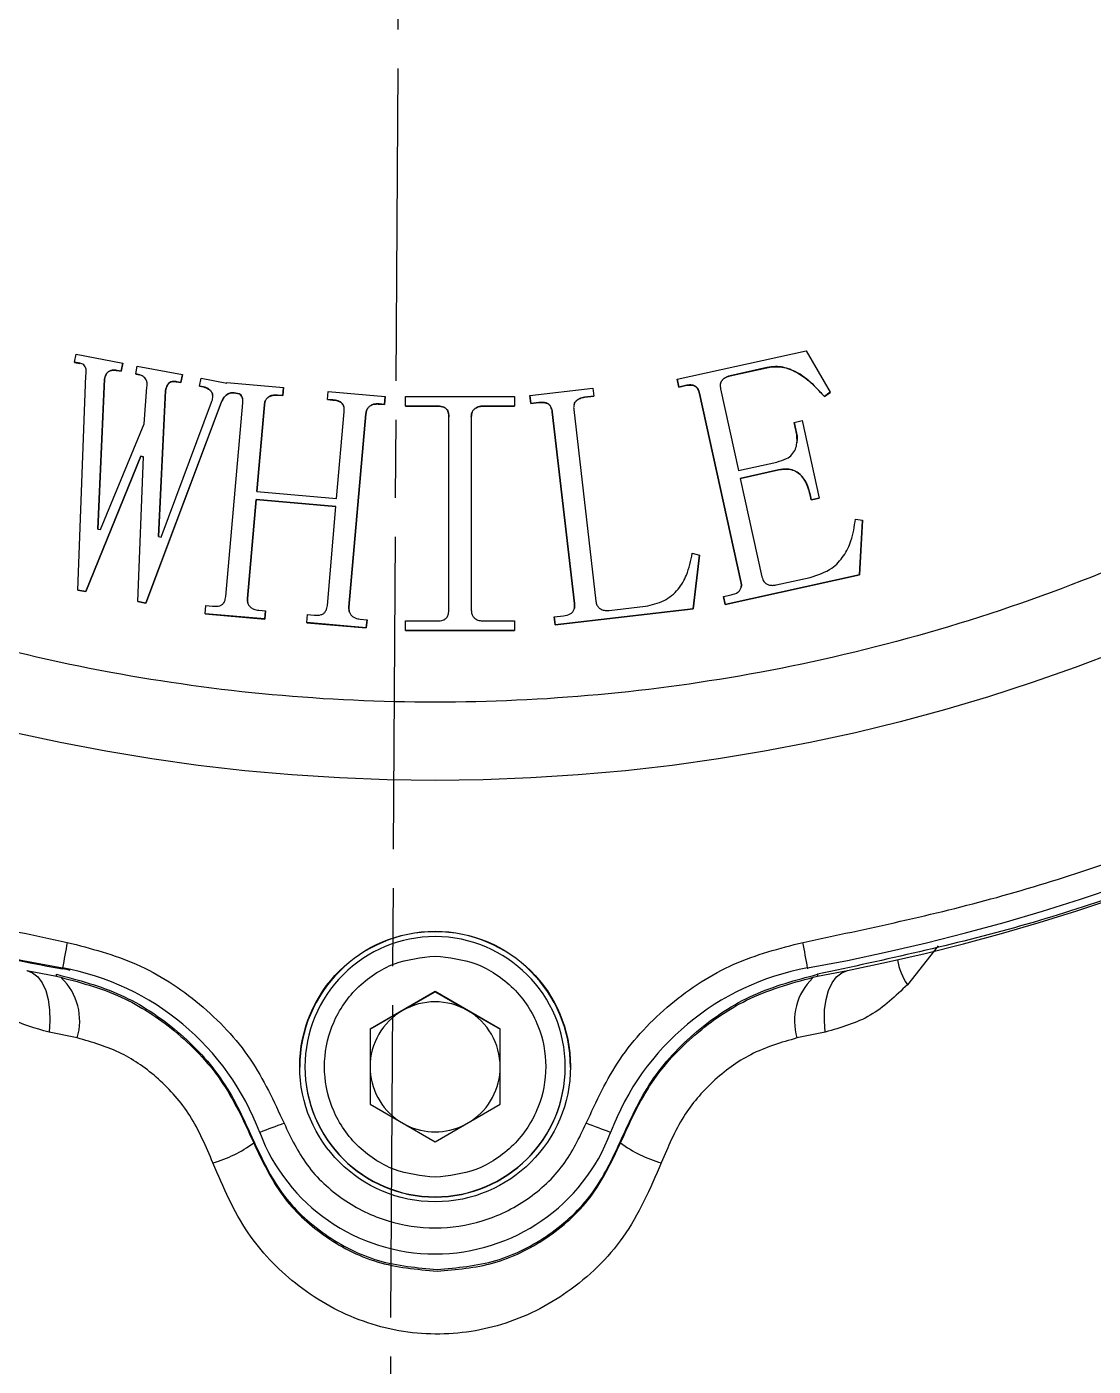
# Model space of a CAD drawing. Header units: millimetres. Extents: x 2136 to 4572, y 748 to 2471.
# Drawn here: x 3760.1 to 3801.1, y 2117.7 to 2169.1 of the extents above; entities that cross this region are included whole.
import ezdxf

# ---------------------------------------------------------------- set-up
doc = ezdxf.new("R2010")
doc.units = ezdxf.units.MM
doc.linetypes.add('AM_ISO08W050', pattern=[18, 12, -1.5, 3, -1.5])
doc.layers.add('AM_7', color=4, linetype='AM_ISO08W050', lineweight=25)

msp = doc.modelspace()

# ---------------------------------------------------------------- linework, layer by layer
at = {"color": 7, "linetype": 'Continuous', "lineweight": 25}
for p, q in [((3761.968, 2156.25), (3762.028, 2156.557)), ((3762.173, 2156.212), (3761.968, 2156.25)), ((3761.968, 2156.25), (3761.968, 2156.248)), ((3761.968, 2156.248), (3762.173, 2156.21)), ((3762.028, 2156.557), (3763.816, 2156.216)), ((3762.173, 2156.212), (3762.173, 2156.21)), ((3763.816, 2156.216), (3763.756, 2155.909)), ((3763.756, 2155.907), (3763.816, 2156.214)), ((3763.816, 2156.216), (3763.816, 2156.214)), ((3785.114, 2155.604), (3790.071, 2156.694)), ((3790.071, 2156.694), (3791.003, 2155.096)), ((3762.097, 2147.495), (3762.402, 2155.744)), ((3763.756, 2155.909), (3763.602, 2155.938)), ((3763.602, 2155.938), (3763.602, 2155.936)), ((3763.602, 2155.936), (3763.756, 2155.907)), ((3763.756, 2155.909), (3763.756, 2155.907)), ((3764.317, 2155.802), (3764.376, 2156.108)), ((3764.471, 2155.773), (3764.317, 2155.802)), ((3764.317, 2155.802), (3764.317, 2155.799)), ((3764.317, 2155.799), (3764.471, 2155.771)), ((3764.376, 2156.108), (3766.112, 2155.777)), ((3764.471, 2155.773), (3764.471, 2155.771)), ((3766.112, 2155.777), (3766.052, 2155.47)), ((3766.052, 2155.468), (3766.112, 2155.774)), ((3766.112, 2155.777), (3766.112, 2155.774)), ((3788.57, 2156.045), (3787.154, 2155.733)), ((3787.154, 2155.731), (3788.57, 2156.043)), ((3787.154, 2155.733), (3787.154, 2155.731)), ((3788.57, 2156.045), (3788.57, 2156.043)), ((3763.116, 2155.609), (3762.862, 2149.838)), ((3762.862, 2149.838), (3763.116, 2155.607)), ((3763.116, 2155.609), (3763.116, 2155.607)), ((3764.64, 2153.889), (3764.75, 2155.297)), ((3765.465, 2155.16), (3765.189, 2149.551)), ((3765.189, 2149.551), (3765.465, 2155.158)), ((3765.465, 2155.16), (3765.465, 2155.158)), ((3766.052, 2155.47), (3765.9, 2155.501)), ((3765.9, 2155.501), (3765.9, 2155.499)), ((3765.9, 2155.499), (3766.052, 2155.468)), ((3766.052, 2155.47), (3766.052, 2155.468)), ((3766.767, 2155.335), (3766.827, 2155.642)), ((3766.921, 2155.305), (3766.767, 2155.335)), ((3766.767, 2155.335), (3766.767, 2155.333)), ((3766.767, 2155.333), (3766.921, 2155.302)), ((3766.827, 2155.642), (3767.813, 2155.453)), ((3766.921, 2155.305), (3766.921, 2155.302)), ((3767.813, 2155.453), (3767.814, 2155.474)), ((3767.814, 2155.474), (3769.999, 2155.283)), ((3769.999, 2155.283), (3769.972, 2154.971)), ((3769.972, 2154.969), (3769.999, 2155.281)), ((3769.999, 2155.283), (3769.999, 2155.281)), ((3779.464, 2154.976), (3781.885, 2155.255)), ((3781.885, 2155.255), (3781.922, 2154.947)), ((3785.182, 2155.3), (3785.114, 2155.604)), ((3785.114, 2155.604), (3785.114, 2155.602)), ((3785.114, 2155.602), (3785.182, 2155.298)), ((3785.434, 2155.356), (3785.182, 2155.3)), ((3785.182, 2155.298), (3785.434, 2155.353)), ((3785.182, 2155.3), (3785.182, 2155.298)), ((3785.434, 2155.356), (3785.434, 2155.353)), ((3786.788, 2155.228), (3787.478, 2152.094)), ((3767.599, 2154.7), (3764.702, 2146.998)), ((3764.702, 2146.996), (3767.599, 2154.698)), ((3765.291, 2149.531), (3767.233, 2154.717)), ((3767.599, 2154.7), (3767.599, 2154.698)), ((3767.778, 2147.248), (3768.427, 2154.686)), ((3768.298, 2155.043), (3768.094, 2155.081)), ((3768.094, 2155.081), (3768.094, 2155.079)), ((3768.094, 2155.079), (3768.298, 2155.04)), ((3768.301, 2155.054), (3768.298, 2155.043)), ((3768.298, 2155.04), (3768.301, 2155.052)), ((3768.298, 2155.04), (3768.298, 2155.043)), ((3768.301, 2155.054), (3768.301, 2155.052)), ((3769.972, 2154.971), (3769.764, 2154.989)), ((3769.764, 2154.989), (3769.764, 2154.986)), ((3769.764, 2154.986), (3769.972, 2154.969)), ((3769.972, 2154.971), (3769.972, 2154.969)), ((3771.688, 2154.821), (3771.715, 2155.133)), ((3771.896, 2154.804), (3771.688, 2154.821)), ((3771.688, 2154.821), (3771.688, 2154.819)), ((3771.688, 2154.819), (3771.896, 2154.801)), ((3771.715, 2155.133), (3773.9, 2154.942)), ((3771.896, 2154.804), (3771.896, 2154.801)), ((3773.873, 2154.63), (3773.665, 2154.648)), ((3773.665, 2154.648), (3773.665, 2154.645)), ((3773.665, 2154.645), (3773.873, 2154.628)), ((3773.9, 2154.942), (3773.873, 2154.63)), ((3773.873, 2154.628), (3773.9, 2154.94)), ((3773.9, 2154.942), (3773.9, 2154.94)), ((3774.683, 2154.567), (3774.683, 2154.937)), ((3774.683, 2154.937), (3778.875, 2154.937)), ((3778.875, 2154.937), (3778.875, 2154.567)), ((3779.5, 2154.668), (3779.464, 2154.976)), ((3779.464, 2154.976), (3779.464, 2154.974)), ((3779.464, 2154.974), (3779.5, 2154.666)), ((3779.809, 2154.702), (3779.5, 2154.668)), ((3779.5, 2154.666), (3779.809, 2154.7)), ((3779.5, 2154.668), (3779.5, 2154.666)), ((3779.809, 2154.702), (3779.809, 2154.7)), ((3781.922, 2154.947), (3781.562, 2154.907)), ((3781.562, 2154.904), (3781.922, 2154.945)), ((3781.562, 2154.904), (3781.562, 2154.907)), ((3781.922, 2154.947), (3781.922, 2154.945)), ((3787.568, 2147.822), (3785.979, 2155.051)), ((3785.979, 2155.049), (3785.979, 2155.051)), ((3785.979, 2155.049), (3787.568, 2147.819)), ((3791.003, 2155.096), (3790.774, 2154.94)), ((3790.774, 2154.937), (3791.003, 2155.093)), ((3790.774, 2154.94), (3790.774, 2154.937)), ((3791.003, 2155.096), (3791.003, 2155.093)), ((3769.259, 2154.615), (3768.968, 2151.286)), ((3768.969, 2151.286), (3769.259, 2154.613)), ((3769.259, 2154.615), (3769.259, 2154.613)), ((3772.037, 2151.016), (3772.328, 2154.345)), ((3773.16, 2154.274), (3772.511, 2146.836)), ((3772.511, 2146.834), (3773.16, 2154.272)), ((3773.16, 2154.274), (3773.16, 2154.272)), ((3773.873, 2154.628), (3773.873, 2154.63)), ((3775.88, 2154.567), (3774.683, 2154.567)), ((3774.683, 2154.567), (3774.683, 2154.565)), ((3774.683, 2154.565), (3775.88, 2154.565)), ((3775.88, 2154.567), (3775.88, 2154.565)), ((3776.348, 2146.723), (3776.348, 2154.151)), ((3777.211, 2154.151), (3777.211, 2146.723)), ((3778.875, 2154.567), (3777.679, 2154.567)), ((3777.679, 2154.567), (3777.679, 2154.565)), ((3777.679, 2154.565), (3778.875, 2154.565)), ((3778.875, 2154.567), (3778.875, 2154.565)), ((3781.172, 2146.976), (3780.321, 2154.344)), ((3780.321, 2154.344), (3780.321, 2154.342)), ((3780.321, 2154.342), (3781.172, 2146.974)), ((3781.145, 2154.44), (3781.997, 2147.072)), ((3762.964, 2149.818), (3764.64, 2153.889)), ((3789.616, 2153.942), (3789.919, 2154.009)), ((3789.682, 2153.639), (3789.616, 2153.942)), ((3789.616, 2153.942), (3789.616, 2153.94)), ((3789.616, 2153.94), (3789.682, 2153.637)), ((3789.682, 2153.639), (3789.682, 2153.637)), ((3789.919, 2154.009), (3790.574, 2151.027)), ((3764.509, 2152.642), (3762.404, 2147.437)), ((3762.404, 2147.435), (3764.509, 2152.64)), ((3764.396, 2147.056), (3764.611, 2152.623)), ((3764.611, 2152.623), (3764.509, 2152.642)), ((3764.509, 2152.642), (3764.509, 2152.64)), ((3764.509, 2152.64), (3764.611, 2152.621)), ((3787.478, 2152.094), (3788.944, 2152.418)), ((3789.009, 2152.114), (3787.543, 2151.79)), ((3787.544, 2151.788), (3789.009, 2152.111)), ((3789.009, 2152.114), (3789.009, 2152.111)), ((3787.543, 2151.79), (3788.377, 2147.999)), ((3768.968, 2151.286), (3772.037, 2151.016)), ((3790.271, 2150.96), (3790.227, 2151.162)), ((3790.227, 2151.162), (3790.227, 2151.16)), ((3790.227, 2151.16), (3790.271, 2150.958)), ((3768.941, 2150.974), (3768.61, 2147.177)), ((3768.61, 2147.175), (3768.941, 2150.972)), ((3772.01, 2150.704), (3768.941, 2150.974)), ((3768.941, 2150.974), (3768.941, 2150.972)), ((3768.941, 2150.972), (3772.01, 2150.702)), ((3771.679, 2146.907), (3772.01, 2150.704)), ((3790.574, 2151.027), (3790.271, 2150.96)), ((3790.271, 2150.958), (3790.574, 2151.025)), ((3790.271, 2150.96), (3790.271, 2150.958)), ((3790.574, 2151.027), (3790.574, 2151.025)), ((3791.97, 2150.22), (3792.246, 2150.176)), ((3792.246, 2150.176), (3792.122, 2148.08)), ((3792.122, 2148.078), (3792.246, 2150.173)), ((3792.246, 2150.176), (3792.246, 2150.173)), ((3762.862, 2149.838), (3762.964, 2149.818)), ((3765.189, 2149.551), (3765.291, 2149.531)), ((3785.701, 2148.91), (3785.971, 2148.835)), ((3785.971, 2148.835), (3785.74, 2146.773)), ((3785.74, 2146.771), (3785.971, 2148.833)), ((3785.971, 2148.835), (3785.971, 2148.833)), ((3792.122, 2148.08), (3786.965, 2146.945)), ((3786.965, 2146.943), (3792.122, 2148.078)), ((3788.921, 2147.694), (3790.235, 2147.983)), ((3792.122, 2148.08), (3792.122, 2148.078)), ((3762.404, 2147.437), (3762.097, 2147.495)), ((3762.097, 2147.495), (3762.097, 2147.493)), ((3762.097, 2147.493), (3762.404, 2147.435)), ((3762.404, 2147.437), (3762.404, 2147.435)), ((3787.568, 2147.822), (3787.568, 2147.819)), ((3764.702, 2146.998), (3764.396, 2147.056)), ((3764.396, 2147.056), (3764.396, 2147.054)), ((3764.396, 2147.054), (3764.702, 2146.996)), ((3764.702, 2146.998), (3764.702, 2146.996)), ((3768.61, 2147.177), (3768.61, 2147.175)), ((3781.172, 2146.976), (3781.172, 2146.974)), ((3786.898, 2147.249), (3787.2, 2147.317)), ((3786.965, 2146.945), (3786.898, 2147.249)), ((3786.898, 2147.249), (3786.898, 2147.247)), ((3786.898, 2147.247), (3786.965, 2146.943)), ((3786.965, 2146.945), (3786.965, 2146.943)), ((3766.984, 2146.586), (3767.013, 2146.898)), ((3769.273, 2146.385), (3766.984, 2146.586)), ((3766.984, 2146.586), (3766.984, 2146.584)), ((3766.984, 2146.584), (3769.273, 2146.383)), ((3767.013, 2146.898), (3767.273, 2146.875)), ((3769.042, 2146.719), (3769.302, 2146.697)), ((3769.302, 2146.697), (3769.273, 2146.385)), ((3769.273, 2146.383), (3769.302, 2146.695)), ((3769.302, 2146.697), (3769.302, 2146.695)), ((3770.885, 2146.243), (3770.914, 2146.555)), ((3770.914, 2146.555), (3771.174, 2146.534)), ((3772.511, 2146.836), (3772.511, 2146.834)), ((3780.396, 2146.469), (3780.756, 2146.51)), ((3780.433, 2146.159), (3780.396, 2146.469)), ((3780.396, 2146.469), (3780.396, 2146.467)), ((3780.396, 2146.467), (3780.433, 2146.157)), ((3785.74, 2146.773), (3780.433, 2146.159)), ((3780.433, 2146.157), (3785.74, 2146.771)), ((3782.509, 2146.714), (3783.9, 2146.874)), ((3785.74, 2146.773), (3785.74, 2146.771)), ((3769.273, 2146.385), (3769.273, 2146.383)), ((3773.174, 2146.042), (3770.885, 2146.243)), ((3770.885, 2146.243), (3770.885, 2146.241)), ((3770.885, 2146.241), (3773.174, 2146.04)), ((3772.942, 2146.378), (3773.203, 2146.355)), ((3773.203, 2146.355), (3773.174, 2146.042)), ((3773.174, 2146.04), (3773.203, 2146.352)), ((3773.174, 2146.042), (3773.174, 2146.04)), ((3773.203, 2146.355), (3773.203, 2146.352)), ((3774.683, 2145.937), (3774.683, 2146.307)), ((3774.683, 2146.307), (3775.88, 2146.307)), ((3778.875, 2145.937), (3774.683, 2145.937)), ((3774.683, 2145.937), (3774.683, 2145.935)), ((3774.683, 2145.935), (3778.875, 2145.935)), ((3777.679, 2146.307), (3778.875, 2146.307)), ((3778.875, 2146.307), (3778.875, 2145.937)), ((3778.875, 2145.937), (3778.875, 2145.935)), ((3780.433, 2146.159), (3780.433, 2146.157)), ((3795.149, 2133.815), (3793.963, 2132.324)), ((3760.133, 2132.874), (3761.28, 2132.654)), ((3761.28, 2132.654), (3761.28, 2132.726)), ((3761.508, 2132.935), (3761.508, 2132.968)), ((3790.133, 2132.968), (3790.133, 2132.935)), ((3790.515, 2132.654), (3791.662, 2132.874)), ((3790.515, 2132.726), (3790.515, 2132.654)), ((3775.82, 2132.062), (3773.32, 2130.619)), ((3774.57, 2131.334), (3775.82, 2132.056)), ((3778.32, 2130.619), (3775.82, 2132.062)), ((3775.82, 2132.056), (3775.82, 2132.062)), ((3775.82, 2132.056), (3777.07, 2131.334)), ((3773.32, 2130.613), (3774.57, 2131.334)), ((3777.07, 2131.334), (3778.32, 2130.613)), ((3762.071, 2130.279), (3760.986, 2130.506)), ((3773.32, 2130.619), (3773.32, 2127.732)), ((3778.32, 2127.732), (3778.32, 2130.619)), ((3790.808, 2130.506), (3789.723, 2130.278)), ((3770.82, 2129.174), (3770.82, 2129.163)), ((3780.82, 2129.163), (3780.82, 2129.174)), ((3773.32, 2127.732), (3775.82, 2126.289)), ((3775.82, 2126.289), (3778.32, 2127.732)), ((3769.08, 2126.646), (3769.08, 2126.612)), ((3782.561, 2126.612), (3782.561, 2126.646)), ((3768.849, 2126.314), (3768.849, 2126.247)), ((3782.945, 2126.247), (3782.945, 2126.314))]:
    msp.add_line(p, q, dxfattribs=at)
at = {"color": 7, "linetype": 'Continuous', "lineweight": 25, "flags": 128}
for points in [[(3760.133, 2132.874), (3760.354, 2132.788), (3760.553, 2132.627), (3760.723, 2132.395), (3760.858, 2132.101), (3760.954, 2131.753), (3761.009, 2131.363), (3761.019, 2130.943), (3760.986, 2130.506)], [(3790.808, 2130.506), (3790.775, 2130.942), (3790.786, 2131.363), (3790.84, 2131.753), (3790.937, 2132.101), (3791.072, 2132.395), (3791.241, 2132.627), (3791.44, 2132.788), (3791.662, 2132.874)]]:
    msp.add_lwpolyline(points, dxfattribs=at)
at = {"color": 7, "linetype": 'Continuous', "lineweight": 25}
for centre, radius in [((3775.82, 2211.68), 71.5), ((3775.82, 2129.18), 5.2)]:
    msp.add_circle(centre, radius, dxfattribs=at)
for centre, radius, start, end in [((3775.82, 2211.678), 80, 190.30617, 259.69396), ((3775.82, 2211.678), 80, 280.30604, 349.69383), ((3775.898, 2211.305), 80, 281.36448, 349.47139), ((3775.82, 2211.644), 80, 252.76849, 259.69392), ((3775.82, 2129.163), 5.2, 0.0001, 179.9997), ((3775.82, 2129.174), 5, 89.9996, 179.9998), ((3775.82, 2129.174), 5, 359.9999, 89.9998), ((4409.736, 2015.859), 658.722, 169.672162, 169.759325), ((3141.924, 2015.862), 658.702, 10.240673, 10.327838), ((3795.856, 2133.612), 2.29, 188.1917, 214.2329), ((3759.863, 2130.934), 2.303, 343.4735, 45.7028), ((3759.719, 2123.13), 10, 20.5868, 79.694), ((3759.719, 2123.096), 10, 78.0177, 79.6939), ((3791.922, 2123.13), 10, 100.306, 159.4132), ((3791.933, 2130.933), 2.305, 134.3693, 196.508), ((3775.82, 2129.169), 2.5, 59.9998, 119.9996), ((3775.82, 2129.169), 2.5, 119.9996, 179.9997), ((3775.82, 2129.169), 2.5, 359.9997, 59.9998), ((3775.82, 2129.174), 5, 179.9999, 359.9998), ((3775.82, 2129.163), 5, 179.9999, 359.9998), ((3775.82, 2129.169), 2.5, 179.9997, 236.1798), ((3775.82, 2129.169), 2.5, 303.8196, 359.9997), ((3813.829, 2009.646), 125.266, 110.47237, 110.93011), ((3775.82, 2129.169), 2.5, 243.8197, 296.1796), ((3737.812, 2009.646), 125.265, 69.06989, 69.52763), ((3775.82, 2129.178), 7.2, 200.5868, 339.4132), ((3765.933, 2130.184), 4.899, 285.9898, 306.5273), ((3785.861, 2130.184), 4.899, 233.4721, 254.0095)]:
    msp.add_arc(centre, radius, start, end, dxfattribs=at)
for points, knots in [([(3844.32, 2211.686), (3844.265, 2209.597), (3844.156, 2205.419), (3843.246, 2199.08), (3841.76, 2192.728), (3839.586, 2186.362), (3836.755, 2180.139), (3833.241, 2174.116), (3829.087, 2168.424), (3824.344, 2163.163), (3819.082, 2158.42), (3813.39, 2154.265), (3807.368, 2150.752), (3801.145, 2147.92), (3794.779, 2145.749), (3788.427, 2144.254), (3782.088, 2143.376), (3775.82, 2143.091), (3769.553, 2143.376), (3763.214, 2144.254), (3756.862, 2145.749), (3750.496, 2147.92), (3744.273, 2150.752), (3738.25, 2154.265), (3732.558, 2158.42), (3727.297, 2163.163), (3722.554, 2168.424), (3718.399, 2174.116), (3714.886, 2180.139), (3712.055, 2186.362), (3709.881, 2192.728), (3708.395, 2199.08), (3707.485, 2205.419), (3707.375, 2209.597), (3707.32, 2211.686)], [0, 0, 0, 0, 0.029124, 0.058248, 0.08912, 0.119994, 0.151902, 0.184313, 0.217069, 0.25, 0.282931, 0.315687, 0.348098, 0.380006, 0.410878, 0.441752, 0.470875, 0.5, 0.529123, 0.558248, 0.58912, 0.619994, 0.651902, 0.684313, 0.717069, 0.75, 0.782931, 0.815687, 0.848098, 0.880006, 0.910878, 0.941752, 0.970875, 1, 1, 1, 1]), ([(3698.095, 2197.546), (3698.621, 2195.05), (3699.684, 2190.013), (3702.222, 2182.636), (3705.492, 2175.394), (3709.554, 2168.415), (3714.366, 2161.812), (3719.858, 2155.718), (3725.952, 2150.226), (3732.555, 2145.414), (3739.534, 2141.351), (3746.776, 2138.082), (3754.153, 2135.543), (3759.191, 2134.481), (3761.687, 2133.954)], [0, 0, 0, 0, 0.079959, 0.161371, 0.244142, 0.328893, 0.414217, 0.5, 0.585778, 0.671102, 0.755858, 0.838624, 0.920039, 1, 1, 1, 1]), ([(3789.954, 2133.954), (3792.45, 2134.481), (3797.487, 2135.543), (3804.864, 2138.082), (3812.106, 2141.351), (3819.085, 2145.414), (3825.688, 2150.225), (3831.782, 2155.718), (3837.274, 2161.812), (3842.086, 2168.415), (3846.149, 2175.394), (3849.418, 2182.636), (3851.957, 2190.013), (3853.019, 2195.05), (3853.546, 2197.546)], [0, 0, 0, 0, 0.0799588, 0.1613715, 0.2441424, 0.3288926, 0.4142166, 0.5, 0.5857784, 0.6711024, 0.7558576, 0.8386237, 0.9200388, 1, 1, 1, 1]), ([(3762.402, 2155.744), (3762.413, 2155.825), (3762.43, 2155.938), (3762.382, 2156.077), (3762.324, 2156.15), (3762.249, 2156.193), (3762.197, 2156.206), (3762.173, 2156.212)], [0, 0, 0, 0, 0.409045, 0.568709, 0.729731, 0.871998, 1, 1, 1, 1]), ([(3763.602, 2155.938), (3763.538, 2155.946), (3763.438, 2155.958), (3763.305, 2155.919), (3763.218, 2155.853), (3763.151, 2155.746), (3763.129, 2155.66), (3763.116, 2155.609)], [0, 0, 0, 0, 0.286948, 0.445283, 0.603611, 0.766841, 1, 1, 1, 1]), ([(3763.116, 2155.607), (3763.13, 2155.663), (3763.154, 2155.755), (3763.232, 2155.865), (3763.327, 2155.929), (3763.456, 2155.954), (3763.547, 2155.943), (3763.602, 2155.936)], [0, 0, 0, 0, 0.255208, 0.42331, 0.591938, 0.753059, 1, 1, 1, 1]), ([(3764.75, 2155.297), (3764.757, 2155.354), (3764.769, 2155.452), (3764.712, 2155.599), (3764.615, 2155.715), (3764.515, 2155.755), (3764.471, 2155.773)], [0, 0, 0, 0, 0.280717, 0.477013, 0.764436, 1, 1, 1, 1]), ([(3787.154, 2155.733), (3787.077, 2155.709), (3786.958, 2155.673), (3786.838, 2155.558), (3786.781, 2155.447), (3786.769, 2155.331), (3786.782, 2155.26), (3786.788, 2155.228)], [0, 0, 0, 0, 0.339866, 0.516986, 0.694619, 0.862206, 1, 1, 1, 1]), ([(3786.79, 2155.432), (3786.797, 2155.457), (3786.813, 2155.52), (3786.889, 2155.612), (3787.007, 2155.691), (3787.106, 2155.718), (3787.154, 2155.731)], [0, 0, 0, 0, 0.153617, 0.387639, 0.698766, 1, 1, 1, 1]), ([(3790.774, 2154.94), (3790.585, 2155.147), (3790.204, 2155.563), (3789.565, 2155.987), (3788.978, 2156.111), (3788.681, 2156.063), (3788.57, 2156.045)], [0, 0, 0, 0, 0.324948, 0.652823, 0.870839, 1, 1, 1, 1]), ([(3788.57, 2156.043), (3788.738, 2156.064), (3789.104, 2156.111), (3789.761, 2155.882), (3790.316, 2155.449), (3790.649, 2155.077), (3790.774, 2154.937)], [0, 0, 0, 0, 0.194478, 0.422538, 0.782169, 1, 1, 1, 1]), ([(3765.9, 2155.501), (3765.853, 2155.508), (3765.777, 2155.52), (3765.67, 2155.5), (3765.593, 2155.453), (3765.521, 2155.358), (3765.485, 2155.256), (3765.469, 2155.179), (3765.465, 2155.16)], [0, 0, 0, 0, 0.219728, 0.360437, 0.501962, 0.629609, 0.910972, 1, 1, 1, 1]), ([(3765.465, 2155.158), (3765.484, 2155.239), (3765.511, 2155.349), (3765.604, 2155.461), (3765.685, 2155.503), (3765.787, 2155.516), (3765.857, 2155.506), (3765.9, 2155.499)], [0, 0, 0, 0, 0.38172, 0.524456, 0.668024, 0.797539, 1, 1, 1, 1]), ([(3767.233, 2154.717), (3767.253, 2154.775), (3767.286, 2154.87), (3767.279, 2155.011), (3767.233, 2155.117), (3767.152, 2155.207), (3767.045, 2155.274), (3766.962, 2155.295), (3766.921, 2155.305)], [0, 0, 0, 0, 0.234067, 0.380912, 0.528267, 0.670545, 0.840377, 1, 1, 1, 1]), ([(3766.921, 2155.302), (3766.99, 2155.282), (3767.103, 2155.25), (3767.218, 2155.136), (3767.271, 2155.044), (3767.274, 2154.987), (3767.274, 2154.974)], [0, 0, 0, 0, 0.411268, 0.667218, 0.924779, 1, 1, 1, 1]), ([(3785.434, 2155.353), (3785.523, 2155.37), (3785.648, 2155.393), (3785.805, 2155.343), (3785.894, 2155.264), (3785.951, 2155.161), (3785.971, 2155.083), (3785.979, 2155.049)], [0, 0, 0, 0, 0.369411, 0.518582, 0.668914, 0.853903, 1, 1, 1, 1]), ([(3785.979, 2155.051), (3785.963, 2155.108), (3785.938, 2155.2), (3785.857, 2155.305), (3785.76, 2155.366), (3785.612, 2155.389), (3785.503, 2155.369), (3785.434, 2155.356)], [0, 0, 0, 0, 0.243865, 0.391737, 0.541046, 0.710969, 1, 1, 1, 1]), ([(3768.094, 2155.081), (3768.038, 2155.08), (3767.932, 2155.078), (3767.785, 2154.994), (3767.673, 2154.865), (3767.624, 2154.755), (3767.599, 2154.7)], [0, 0, 0, 0, 0.2469872, 0.468153, 0.7284619, 1, 1, 1, 1]), ([(3767.599, 2154.698), (3767.633, 2154.773), (3767.689, 2154.898), (3767.832, 2155.022), (3767.966, 2155.083), (3768.057, 2155.08), (3768.094, 2155.079)], [0, 0, 0, 0, 0.365295, 0.600157, 0.833953, 1, 1, 1, 1]), ([(3768.427, 2154.686), (3768.429, 2154.731), (3768.434, 2154.821), (3768.399, 2154.942), (3768.346, 2155.018), (3768.311, 2155.046), (3768.301, 2155.054)], [0, 0, 0, 0, 0.330301, 0.665596, 0.906266, 1, 1, 1, 1]), ([(3768.301, 2155.052), (3768.325, 2155.029), (3768.379, 2154.979), (3768.42, 2154.888), (3768.421, 2154.826), (3768.422, 2154.804)], [0, 0, 0, 0, 0.343672, 0.771515, 1, 1, 1, 1]), ([(3769.764, 2154.989), (3769.694, 2154.991), (3769.578, 2154.994), (3769.436, 2154.934), (3769.344, 2154.857), (3769.281, 2154.749), (3769.267, 2154.664), (3769.259, 2154.615)], [0, 0, 0, 0, 0.290077, 0.48445, 0.638173, 0.79153, 1, 1, 1, 1]), ([(3769.259, 2154.613), (3769.268, 2154.666), (3769.283, 2154.757), (3769.355, 2154.869), (3769.464, 2154.949), (3769.606, 2154.994), (3769.713, 2154.989), (3769.764, 2154.986)], [0, 0, 0, 0, 0.224861, 0.386581, 0.549015, 0.787195, 1, 1, 1, 1]), ([(3772.328, 2154.345), (3772.33, 2154.403), (3772.334, 2154.499), (3772.288, 2154.62), (3772.225, 2154.702), (3772.111, 2154.768), (3771.996, 2154.792), (3771.913, 2154.802), (3771.896, 2154.804)], [0, 0, 0, 0, 0.237356, 0.392761, 0.524029, 0.65536, 0.93072, 1, 1, 1, 1]), ([(3771.896, 2154.801), (3771.989, 2154.79), (3772.117, 2154.774), (3772.25, 2154.676), (3772.298, 2154.6), (3772.309, 2154.549), (3772.313, 2154.532)], [0, 0, 0, 0, 0.508362, 0.70662, 0.904854, 1, 1, 1, 1]), ([(3773.665, 2154.648), (3773.595, 2154.65), (3773.479, 2154.653), (3773.337, 2154.594), (3773.244, 2154.516), (3773.181, 2154.408), (3773.168, 2154.323), (3773.16, 2154.274)], [0, 0, 0, 0, 0.290077, 0.48445, 0.638173, 0.79153, 1, 1, 1, 1]), ([(3773.16, 2154.272), (3773.169, 2154.325), (3773.184, 2154.416), (3773.256, 2154.528), (3773.365, 2154.608), (3773.507, 2154.653), (3773.614, 2154.648), (3773.665, 2154.645)], [0, 0, 0, 0, 0.224861, 0.386581, 0.549015, 0.787195, 1, 1, 1, 1]), ([(3780.321, 2154.344), (3780.308, 2154.412), (3780.289, 2154.513), (3780.207, 2154.626), (3780.112, 2154.689), (3779.974, 2154.716), (3779.87, 2154.707), (3779.809, 2154.702)], [0, 0, 0, 0, 0.282665, 0.424863, 0.567605, 0.744514, 1, 1, 1, 1]), ([(3779.809, 2154.7), (3779.886, 2154.706), (3779.999, 2154.715), (3780.142, 2154.671), (3780.23, 2154.601), (3780.296, 2154.487), (3780.312, 2154.394), (3780.321, 2154.342)], [0, 0, 0, 0, 0.321075, 0.465897, 0.611592, 0.779813, 1, 1, 1, 1]), ([(3781.562, 2154.907), (3781.489, 2154.892), (3781.376, 2154.87), (3781.246, 2154.781), (3781.172, 2154.686), (3781.138, 2154.566), (3781.143, 2154.485), (3781.145, 2154.44)], [0, 0, 0, 0, 0.311431, 0.483158, 0.654996, 0.813001, 1, 1, 1, 1]), ([(3781.16, 2154.628), (3781.173, 2154.661), (3781.201, 2154.737), (3781.315, 2154.835), (3781.444, 2154.889), (3781.535, 2154.901), (3781.562, 2154.904)], [0, 0, 0, 0, 0.200139, 0.468383, 0.843354, 1, 1, 1, 1]), ([(3776.348, 2154.151), (3776.345, 2154.212), (3776.34, 2154.31), (3776.281, 2154.431), (3776.202, 2154.505), (3776.066, 2154.561), (3775.956, 2154.565), (3775.88, 2154.567)], [0, 0, 0, 0, 0.250411, 0.398556, 0.54744, 0.686236, 1, 1, 1, 1]), ([(3775.88, 2154.565), (3775.954, 2154.563), (3776.064, 2154.559), (3776.203, 2154.503), (3776.281, 2154.428), (3776.335, 2154.316), (3776.346, 2154.22), (3776.347, 2154.159), (3776.348, 2154.149)], [0, 0, 0, 0, 0.304676, 0.455037, 0.606549, 0.74539, 0.96037, 1, 1, 1, 1]), ([(3777.679, 2154.567), (3777.609, 2154.563), (3777.492, 2154.555), (3777.354, 2154.483), (3777.27, 2154.397), (3777.218, 2154.284), (3777.213, 2154.199), (3777.211, 2154.151)], [0, 0, 0, 0, 0.2944044, 0.4877252, 0.6436082, 0.7993468, 1, 1, 1, 1]), ([(3777.211, 2154.149), (3777.214, 2154.202), (3777.22, 2154.294), (3777.281, 2154.412), (3777.38, 2154.499), (3777.517, 2154.558), (3777.625, 2154.563), (3777.679, 2154.565)], [0, 0, 0, 0, 0.222894, 0.384836, 0.547319, 0.773072, 1, 1, 1, 1]), ([(3788.944, 2152.418), (3789.075, 2152.453), (3789.288, 2152.511), (3789.538, 2152.693), (3789.673, 2152.905), (3789.741, 2153.203), (3789.719, 2153.45), (3789.687, 2153.613), (3789.682, 2153.639)], [0, 0, 0, 0, 0.2467259, 0.3998867, 0.5540311, 0.6957626, 0.9510683, 1, 1, 1, 1]), ([(3789.682, 2153.637), (3789.715, 2153.485), (3789.753, 2153.313), (3789.714, 2153.146), (3789.71, 2153.128)], [0, 0, 0, 0, 0.889779, 1, 1, 1, 1]), ([(3789.009, 2152.111), (3789.172, 2152.135), (3789.42, 2152.17), (3789.735, 2152.04), (3789.963, 2151.83), (3790.133, 2151.525), (3790.197, 2151.276), (3790.227, 2151.16)], [0, 0, 0, 0, 0.273265, 0.418209, 0.562823, 0.795258, 1, 1, 1, 1]), ([(3790.227, 2151.162), (3790.173, 2151.353), (3790.094, 2151.638), (3789.852, 2151.954), (3789.611, 2152.109), (3789.316, 2152.165), (3789.121, 2152.132), (3789.009, 2152.114)], [0, 0, 0, 0, 0.333895, 0.499037, 0.66578, 0.808284, 1, 1, 1, 1]), ([(3790.235, 2147.983), (3790.525, 2148.077), (3791.025, 2148.239), (3791.541, 2148.791), (3791.853, 2149.444), (3791.928, 2149.939), (3791.97, 2150.22)], [0, 0, 0, 0, 0.295552, 0.509146, 0.721996, 1, 1, 1, 1]), ([(3783.9, 2146.874), (3784.147, 2146.927), (3784.624, 2147.029), (3785.172, 2147.491), (3785.541, 2148.133), (3785.642, 2148.625), (3785.701, 2148.91)], [0, 0, 0, 0, 0.254501, 0.491089, 0.704746, 1, 1, 1, 1]), ([(3788.377, 2147.999), (3788.397, 2147.937), (3788.428, 2147.84), (3788.527, 2147.74), (3788.646, 2147.688), (3788.782, 2147.669), (3788.879, 2147.687), (3788.921, 2147.694)], [0, 0, 0, 0, 0.271137, 0.427796, 0.584166, 0.818016, 1, 1, 1, 1]), ([(3787.2, 2147.317), (3787.291, 2147.34), (3787.416, 2147.373), (3787.537, 2147.487), (3787.585, 2147.603), (3787.589, 2147.719), (3787.574, 2147.796), (3787.568, 2147.822)], [0, 0, 0, 0, 0.37884, 0.527566, 0.676229, 0.889817, 1, 1, 1, 1]), ([(3787.568, 2147.819), (3787.585, 2147.746), (3787.601, 2147.673), (3787.577, 2147.605), (3787.577, 2147.605)], [0, 0, 0, 0, 0.994206, 1, 1, 1, 1]), ([(3767.273, 2146.875), (3767.366, 2146.869), (3767.495, 2146.862), (3767.644, 2146.936), (3767.72, 2147.026), (3767.763, 2147.135), (3767.773, 2147.213), (3767.778, 2147.248)], [0, 0, 0, 0, 0.3758207, 0.5238074, 0.6720575, 0.8532035, 1, 1, 1, 1]), ([(3768.629, 2146.993), (3768.622, 2147.017), (3768.604, 2147.077), (3768.608, 2147.139), (3768.61, 2147.175)], [0, 0, 0, 0, 0.41224, 1, 1, 1, 1]), ([(3768.61, 2147.177), (3768.609, 2147.12), (3768.606, 2147.025), (3768.662, 2146.903), (3768.744, 2146.818), (3768.871, 2146.747), (3768.977, 2146.729), (3769.042, 2146.719)], [0, 0, 0, 0, 0.238138, 0.394231, 0.549692, 0.728395, 1, 1, 1, 1]), ([(3780.756, 2146.51), (3780.845, 2146.524), (3780.969, 2146.544), (3781.103, 2146.639), (3781.16, 2146.741), (3781.183, 2146.858), (3781.176, 2146.939), (3781.172, 2146.976)], [0, 0, 0, 0, 0.36734, 0.515297, 0.663697, 0.845087, 1, 1, 1, 1]), ([(3781.172, 2146.974), (3781.18, 2146.914), (3781.189, 2146.847), (3781.166, 2146.785), (3781.163, 2146.778)], [0, 0, 0, 0, 0.88537, 1, 1, 1, 1]), ([(3781.997, 2147.072), (3782.007, 2147.019), (3782.024, 2146.928), (3782.1, 2146.818), (3782.21, 2146.743), (3782.352, 2146.703), (3782.458, 2146.71), (3782.509, 2146.714)], [0, 0, 0, 0, 0.226887, 0.389122, 0.551824, 0.783972, 1, 1, 1, 1]), ([(3771.174, 2146.534), (3771.267, 2146.529), (3771.396, 2146.521), (3771.545, 2146.595), (3771.621, 2146.685), (3771.664, 2146.794), (3771.674, 2146.872), (3771.679, 2146.907)], [0, 0, 0, 0, 0.375821, 0.523807, 0.672057, 0.853203, 1, 1, 1, 1]), ([(3772.53, 2146.652), (3772.523, 2146.676), (3772.505, 2146.736), (3772.509, 2146.798), (3772.511, 2146.834)], [0, 0, 0, 0, 0.41224, 1, 1, 1, 1]), ([(3772.511, 2146.836), (3772.509, 2146.779), (3772.507, 2146.684), (3772.563, 2146.562), (3772.644, 2146.477), (3772.772, 2146.406), (3772.878, 2146.388), (3772.942, 2146.378)], [0, 0, 0, 0, 0.238138, 0.394231, 0.549692, 0.728395, 1, 1, 1, 1]), ([(3775.88, 2146.307), (3775.969, 2146.311), (3776.094, 2146.316), (3776.236, 2146.394), (3776.309, 2146.487), (3776.344, 2146.603), (3776.347, 2146.686), (3776.348, 2146.723)], [0, 0, 0, 0, 0.364031, 0.510061, 0.655864, 0.843841, 1, 1, 1, 1]), ([(3777.211, 2146.723), (3777.214, 2146.673), (3777.22, 2146.584), (3777.277, 2146.466), (3777.372, 2146.379), (3777.51, 2146.319), (3777.619, 2146.311), (3777.679, 2146.307)], [0, 0, 0, 0, 0.210223, 0.375759, 0.542534, 0.746796, 1, 1, 1, 1]), ([(3761.687, 2133.954), (3762.59, 2133.721), (3764.427, 2133.246), (3766.84, 2131.661), (3768.83, 2129.569), (3769.625, 2127.847), (3770.016, 2127)], [0, 0, 0, 0, 0.2457963, 0.5, 0.7542037, 1, 1, 1, 1]), ([(3781.624, 2127), (3782.015, 2127.847), (3782.81, 2129.569), (3784.801, 2131.661), (3787.214, 2133.246), (3789.051, 2133.721), (3789.954, 2133.954)], [0, 0, 0, 0, 0.245796, 0.5, 0.754204, 1, 1, 1, 1]), ([(3775.82, 2124.926), (3775.286, 2124.982), (3774.463, 2125.07), (3773.474, 2125.6), (3772.794, 2126.148), (3772.242, 2126.829), (3771.728, 2127.819), (3771.468, 2129.176), (3771.728, 2130.533), (3772.242, 2131.522), (3772.794, 2132.203), (3773.474, 2132.752), (3774.463, 2133.282), (3775.286, 2133.369), (3775.82, 2133.426)], [0, 0, 0, 0, 0.119728, 0.18418, 0.25, 0.31582, 0.380272, 0.5, 0.619728, 0.68418, 0.75, 0.81582, 0.880272, 1, 1, 1, 1]), ([(3775.82, 2133.426), (3776.355, 2133.369), (3777.177, 2133.282), (3778.167, 2132.752), (3778.847, 2132.203), (3779.399, 2131.522), (3779.912, 2130.533), (3780.173, 2129.176), (3779.912, 2127.819), (3779.399, 2126.829), (3778.847, 2126.148), (3778.167, 2125.6), (3777.177, 2125.07), (3776.355, 2124.982), (3775.82, 2124.926)], [0, 0, 0, 0, 0.119728, 0.18418, 0.25, 0.31582, 0.380272, 0.5, 0.619728, 0.68418, 0.75, 0.81582, 0.880272, 1, 1, 1, 1]), ([(3761.28, 2132.654), (3762.121, 2132.434), (3763.722, 2132.015), (3765.889, 2130.6), (3767.721, 2128.717), (3768.468, 2127.082), (3768.849, 2126.247)], [0, 0, 0, 0, 0.2609986, 0.4963679, 0.743003, 1, 1, 1, 1]), ([(3782.945, 2126.247), (3783.306, 2127.046), (3784.015, 2128.612), (3785.784, 2130.499), (3787.966, 2131.978), (3789.637, 2132.421), (3790.515, 2132.654)], [0, 0, 0, 0, 0.245631, 0.481896, 0.727956, 1, 1, 1, 1]), ([(3760.986, 2130.506), (3760.467, 2130.648), (3759.278, 2130.974), (3758.353, 2131.838), (3757.832, 2132.324)], [0, 0, 0, 0, 0.437173, 1, 1, 1, 1]), ([(3793.963, 2132.324), (3793.511, 2131.89), (3792.596, 2131.013), (3791.409, 2130.676), (3790.808, 2130.506)], [0, 0, 0, 0, 0.494118, 1, 1, 1, 1]), ([(3767.283, 2125.474), (3767.02, 2126.102), (3766.51, 2127.317), (3765.247, 2128.737), (3763.75, 2129.802), (3762.65, 2130.114), (3762.071, 2130.279)], [0, 0, 0, 0, 0.262025, 0.507092, 0.740571, 1, 1, 1, 1]), ([(3789.723, 2130.278), (3789.12, 2130.104), (3787.972, 2129.773), (3786.476, 2128.67), (3785.253, 2127.255), (3784.768, 2126.091), (3784.511, 2125.474)], [0, 0, 0, 0, 0.270328, 0.514495, 0.742852, 1, 1, 1, 1]), ([(3770.016, 2127), (3770.28, 2126.446), (3770.822, 2125.313), (3772.24, 2124.003), (3773.956, 2123.166), (3775.82, 2122.889), (3777.685, 2123.166), (3779.401, 2124.003), (3780.819, 2125.313), (3781.36, 2126.446), (3781.624, 2127)], [0, 0, 0, 0, 0.122089, 0.25, 0.377911, 0.5, 0.622089, 0.75, 0.877911, 1, 1, 1, 1]), ([(3768.849, 2126.247), (3769.184, 2125.537), (3769.829, 2124.164), (3771.508, 2122.613), (3773.546, 2121.529), (3775.113, 2121.386), (3775.897, 2121.315)], [0, 0, 0, 0, 0.255455, 0.493273, 0.746374, 1, 1, 1, 1]), ([(3775.897, 2121.315), (3776.633, 2121.378), (3778.122, 2121.505), (3780.163, 2122.523), (3781.915, 2124.076), (3782.598, 2125.516), (3782.945, 2126.247)], [0, 0, 0, 0, 0.237991, 0.481878, 0.736729, 1, 1, 1, 1]), ([(3784.511, 2125.474), (3784.08, 2124.485), (3783.244, 2122.567), (3781.037, 2120.433), (3778.453, 2119.131), (3775.626, 2118.743), (3772.829, 2119.309), (3770.413, 2120.718), (3768.43, 2122.793), (3767.68, 2124.546), (3767.283, 2125.474)], [0, 0, 0, 0, 0.139027, 0.269753, 0.391978, 0.510299, 0.631683, 0.754163, 0.869761, 1, 1, 1, 1])]:
    msp.add_open_spline(points, degree=3, knots=knots, dxfattribs=at)
for points in [[(3854.551, 2196.761), (3853.986, 2194.146), (3852.856, 2188.917), (3850.177, 2181.337), (3846.809, 2174.049), (3842.712, 2167.139), (3837.949, 2160.672), (3832.561, 2154.716), (3826.604, 2149.328), (3820.137, 2144.564), (3813.227, 2140.468), (3805.939, 2137.099), (3798.359, 2134.42), (3793.13, 2133.291), (3790.515, 2132.726)], [(3761.28, 2132.726), (3762.119, 2132.504), (3763.797, 2132.061), (3765.979, 2130.601), (3767.779, 2128.688), (3768.492, 2127.106), (3768.849, 2126.314)], [(3782.945, 2126.314), (3783.302, 2127.106), (3784.016, 2128.688), (3785.815, 2130.601), (3787.997, 2132.06), (3789.676, 2132.504), (3790.515, 2132.726)], [(3768.849, 2126.314), (3769.174, 2125.619), (3769.824, 2124.229), (3771.536, 2122.651), (3773.604, 2121.582), (3775.133, 2121.447), (3775.897, 2121.379)], [(3775.897, 2121.379), (3776.661, 2121.447), (3778.19, 2121.582), (3780.259, 2122.651), (3781.97, 2124.229), (3782.62, 2125.619), (3782.945, 2126.314)]]:
    msp.add_open_spline(points, degree=3, dxfattribs=at)
at = {"layer": 'AM_7'}
msp.add_line((3773.919, 2083.539), (3775.763, 2407.326), dxfattribs=at)

doc.saveas('drawing.dxf')
